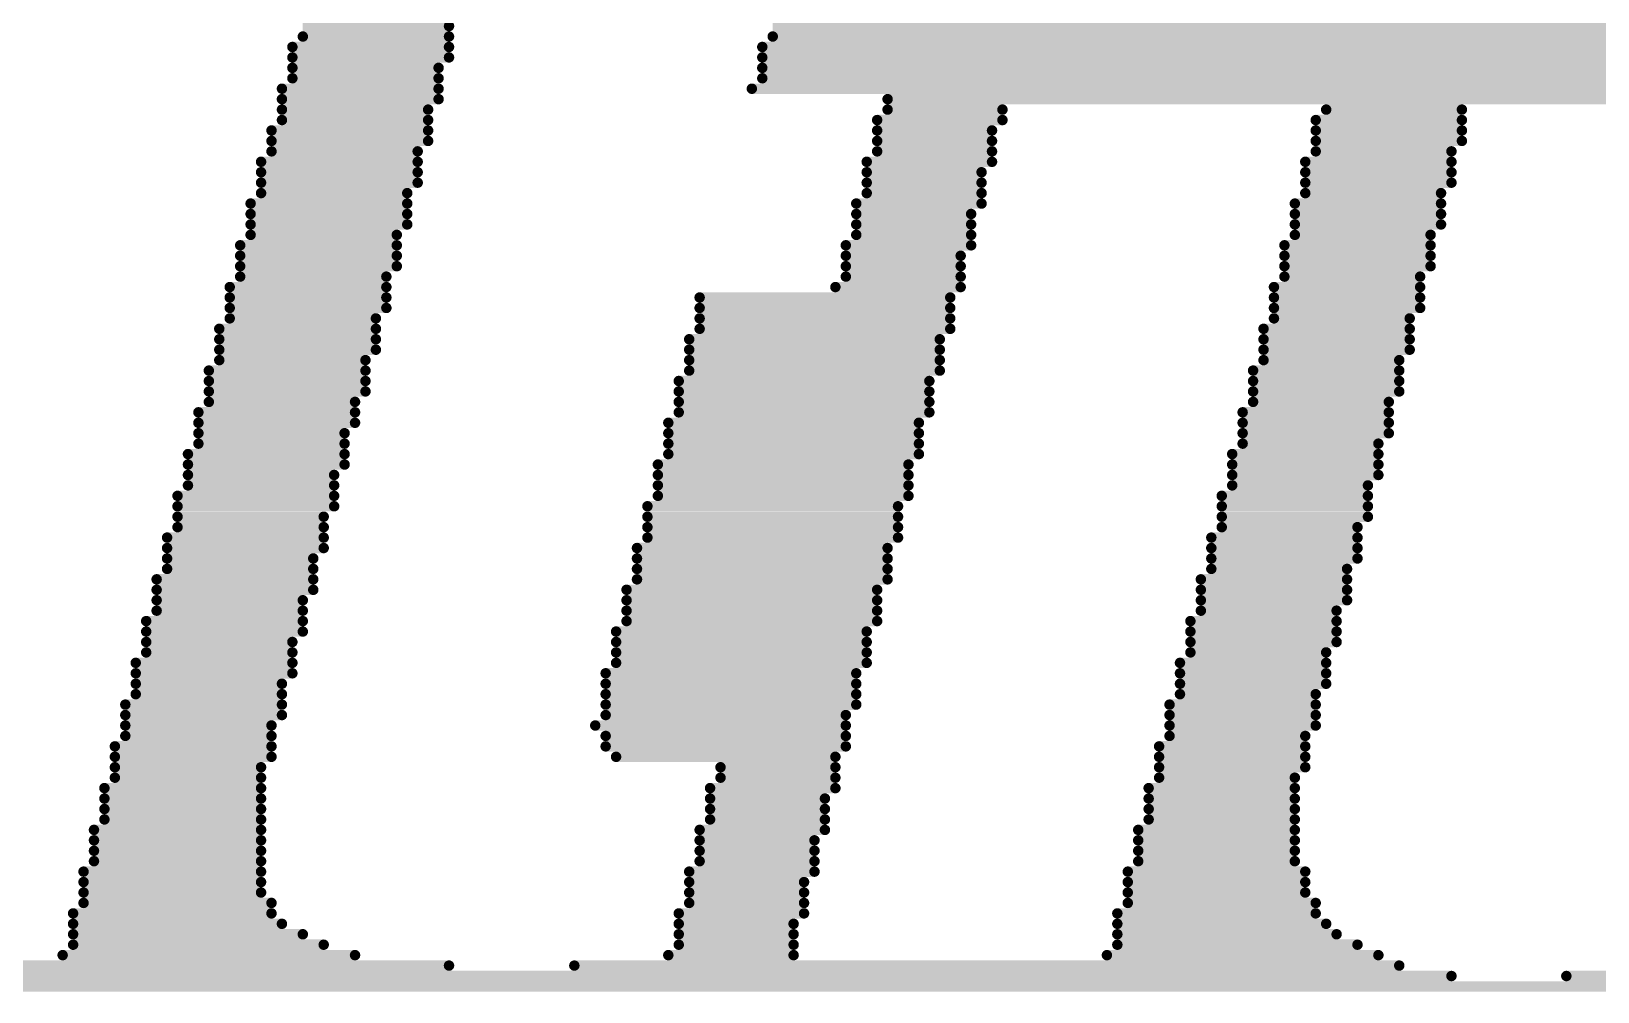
# Model space of a CAD drawing. Header units: millimetres. Extents: x 0.2 to 11.7, y 0.2 to 7.8.
# Drawn here: x 6.081 to 6.381, y 1.189 to 1.373 of the extents above; entities that cross this region are included whole.
import ezdxf

# ---------------------------------------------------------------- set-up
doc = ezdxf.new("R2010")
doc.units = ezdxf.units.MM
doc.header["$MEASUREMENT"] = 0
doc.layers.add('Mechanical16', color=56, linetype='Continuous')

msp = doc.modelspace()

# ---------------------------------------------------------------- linework, layer by layer
at = {"layer": 'Mechanical16', "const_width": 0.002}
for points in [[(6.133, 1.374), (6.161, 1.374)], [(6.223, 1.374), (6.895, 1.374)], [(6.131, 1.37), (6.161, 1.37)], [(6.133, 1.372), (6.161, 1.372)], [(6.221, 1.37), (6.895, 1.37)], [(6.223, 1.372), (6.895, 1.372)], [(6.131, 1.368), (6.161, 1.368)], [(6.221, 1.368), (6.895, 1.368)], [(6.131, 1.366), (6.159, 1.366)], [(6.131, 1.364), (6.159, 1.364)], [(6.221, 1.366), (6.895, 1.366)], [(6.221, 1.364), (6.645, 1.364)], [(6.129, 1.362), (6.159, 1.362)], [(6.219, 1.362), (6.633, 1.362)], [(6.129, 1.36), (6.159, 1.36)], [(6.129, 1.358), (6.157, 1.358)], [(6.245, 1.36), (6.627, 1.36)], [(6.245, 1.358), (6.267, 1.358)], [(6.329, 1.358), (6.355, 1.358)], [(6.129, 1.356), (6.157, 1.356)], [(6.243, 1.356), (6.267, 1.356)], [(6.327, 1.356), (6.355, 1.356)], [(6.127, 1.354), (6.157, 1.354)], [(6.127, 1.352), (6.157, 1.352)], [(6.243, 1.354), (6.265, 1.354)], [(6.243, 1.352), (6.265, 1.352)], [(6.327, 1.354), (6.355, 1.354)], [(6.327, 1.352), (6.355, 1.352)], [(6.127, 1.35), (6.155, 1.35)], [(6.243, 1.35), (6.265, 1.35)], [(6.327, 1.35), (6.353, 1.35)], [(6.125, 1.348), (6.155, 1.348)], [(6.125, 1.346), (6.155, 1.346)], [(6.241, 1.348), (6.265, 1.348)], [(6.241, 1.346), (6.263, 1.346)], [(6.325, 1.348), (6.353, 1.348)], [(6.325, 1.346), (6.353, 1.346)], [(6.125, 1.344), (6.155, 1.344)], [(6.241, 1.344), (6.263, 1.344)], [(6.325, 1.344), (6.353, 1.344)], [(6.123, 1.34), (6.153, 1.34)], [(6.125, 1.342), (6.153, 1.342)], [(6.239, 1.34), (6.263, 1.34)], [(6.241, 1.342), (6.263, 1.342)], [(6.323, 1.34), (6.351, 1.34)], [(6.325, 1.342), (6.351, 1.342)], [(6.123, 1.338), (6.153, 1.338)], [(6.239, 1.338), (6.261, 1.338)], [(6.323, 1.338), (6.351, 1.338)], [(6.123, 1.336), (6.153, 1.336)], [(6.123, 1.334), (6.151, 1.334)], [(6.239, 1.336), (6.261, 1.336)], [(6.239, 1.334), (6.261, 1.334)], [(6.323, 1.336), (6.351, 1.336)], [(6.323, 1.334), (6.349, 1.334)], [(6.121, 1.332), (6.151, 1.332)], [(6.237, 1.332), (6.261, 1.332)], [(6.321, 1.332), (6.349, 1.332)], [(6.121, 1.33), (6.151, 1.33)], [(6.121, 1.328), (6.151, 1.328)], [(6.237, 1.33), (6.259, 1.33)], [(6.237, 1.328), (6.259, 1.328)], [(6.321, 1.33), (6.349, 1.33)], [(6.321, 1.328), (6.349, 1.328)], [(6.121, 1.326), (6.149, 1.326)], [(6.237, 1.326), (6.259, 1.326)], [(6.321, 1.326), (6.347, 1.326)], [(6.119, 1.324), (6.149, 1.324)], [(6.119, 1.322), (6.149, 1.322)], [(6.209, 1.322), (6.257, 1.322)], [(6.235, 1.324), (6.259, 1.324)], [(6.319, 1.324), (6.347, 1.324)], [(6.319, 1.322), (6.347, 1.322)], [(6.119, 1.32), (6.149, 1.32)], [(6.209, 1.32), (6.257, 1.32)], [(6.319, 1.32), (6.347, 1.32)], [(6.117, 1.316), (6.147, 1.316)], [(6.119, 1.318), (6.147, 1.318)], [(6.209, 1.318), (6.257, 1.318)], [(6.209, 1.316), (6.257, 1.316)], [(6.317, 1.316), (6.345, 1.316)], [(6.319, 1.318), (6.345, 1.318)], [(6.117, 1.314), (6.147, 1.314)], [(6.207, 1.314), (6.255, 1.314)], [(6.317, 1.314), (6.345, 1.314)], [(6.117, 1.312), (6.147, 1.312)], [(6.117, 1.31), (6.145, 1.31)], [(6.207, 1.312), (6.255, 1.312)], [(6.207, 1.31), (6.255, 1.31)], [(6.317, 1.312), (6.345, 1.312)], [(6.317, 1.31), (6.343, 1.31)], [(6.115, 1.308), (6.145, 1.308)], [(6.207, 1.308), (6.255, 1.308)], [(6.315, 1.308), (6.343, 1.308)], [(6.115, 1.306), (6.145, 1.306)], [(6.115, 1.304), (6.145, 1.304)], [(6.205, 1.306), (6.253, 1.306)], [(6.205, 1.304), (6.253, 1.304)], [(6.315, 1.306), (6.343, 1.306)], [(6.315, 1.304), (6.343, 1.304)], [(6.115, 1.302), (6.143, 1.302)], [(6.205, 1.302), (6.253, 1.302)], [(6.315, 1.302), (6.341, 1.302)], [(6.113, 1.3), (6.143, 1.3)], [(6.113, 1.298), (6.143, 1.298)], [(6.203, 1.298), (6.251, 1.298)], [(6.205, 1.3), (6.253, 1.3)], [(6.313, 1.3), (6.341, 1.3)], [(6.313, 1.298), (6.341, 1.298)], [(6.113, 1.296), (6.141, 1.296)], [(6.203, 1.296), (6.251, 1.296)], [(6.313, 1.296), (6.341, 1.296)], [(6.111, 1.292), (6.141, 1.292)], [(6.113, 1.294), (6.141, 1.294)], [(6.203, 1.294), (6.251, 1.294)], [(6.203, 1.292), (6.251, 1.292)], [(6.311, 1.292), (6.339, 1.292)], [(6.313, 1.294), (6.339, 1.294)], [(6.111, 1.29), (6.141, 1.29)], [(6.201, 1.29), (6.249, 1.29)], [(6.311, 1.29), (6.339, 1.29)], [(6.111, 1.288), (6.139, 1.288)], [(6.111, 1.286), (6.139, 1.286)], [(6.201, 1.288), (6.249, 1.288)], [(6.201, 1.286), (6.249, 1.286)], [(6.311, 1.288), (6.339, 1.288)], [(6.311, 1.286), (6.337, 1.286)], [(6.109, 1.284), (6.139, 1.284)], [(6.201, 1.284), (6.249, 1.284)], [(6.309, 1.284), (6.337, 1.284)], [(6.109, 1.282), (6.139, 1.282)], [(6.109, 1.28), (6.137, 1.28)], [(6.199, 1.282), (6.247, 1.282)], [(6.199, 1.28), (6.247, 1.28)], [(6.309, 1.282), (6.337, 1.282)], [(6.309, 1.28), (6.337, 1.28)], [(6.109, 1.278), (6.137, 1.278)], [(6.199, 1.278), (6.247, 1.278)], [(6.309, 1.278), (6.335, 1.278)], [(6.107, 1.276), (6.137, 1.276)], [(6.107, 1.274), (6.137, 1.274)], [(6.197, 1.274), (6.245, 1.274)], [(6.199, 1.276), (6.247, 1.276)], [(6.307, 1.276), (6.335, 1.276)], [(6.307, 1.274), (6.335, 1.274)], [(6.107, 1.272), (6.135, 1.272)], [(6.197, 1.272), (6.245, 1.272)], [(6.307, 1.272), (6.335, 1.272)], [(6.105, 1.268), (6.135, 1.268)], [(6.107, 1.27), (6.135, 1.27)], [(6.197, 1.27), (6.245, 1.27)], [(6.197, 1.268), (6.245, 1.268)], [(6.305, 1.268), (6.333, 1.268)], [(6.307, 1.27), (6.333, 1.27)], [(6.105, 1.266), (6.135, 1.266)], [(6.195, 1.266), (6.243, 1.266)], [(6.305, 1.266), (6.333, 1.266)], [(6.105, 1.264), (6.133, 1.264)], [(6.105, 1.262), (6.133, 1.262)], [(6.195, 1.264), (6.243, 1.264)], [(6.195, 1.262), (6.243, 1.262)], [(6.305, 1.264), (6.333, 1.264)], [(6.305, 1.262), (6.331, 1.262)], [(6.103, 1.26), (6.133, 1.26)], [(6.195, 1.26), (6.243, 1.26)], [(6.303, 1.26), (6.331, 1.26)], [(6.103, 1.258), (6.133, 1.258)], [(6.103, 1.256), (6.131, 1.256)], [(6.193, 1.258), (6.241, 1.258)], [(6.193, 1.256), (6.241, 1.256)], [(6.303, 1.258), (6.331, 1.258)], [(6.303, 1.256), (6.331, 1.256)], [(6.103, 1.254), (6.131, 1.254)], [(6.193, 1.254), (6.241, 1.254)], [(6.303, 1.254), (6.329, 1.254)], [(6.101, 1.252), (6.131, 1.252)], [(6.101, 1.25), (6.131, 1.25)], [(6.191, 1.25), (6.239, 1.25)], [(6.193, 1.252), (6.241, 1.252)], [(6.301, 1.252), (6.329, 1.252)], [(6.301, 1.25), (6.329, 1.25)], [(6.101, 1.248), (6.129, 1.248)], [(6.191, 1.248), (6.239, 1.248)], [(6.301, 1.248), (6.329, 1.248)], [(6.099, 1.244), (6.129, 1.244)], [(6.101, 1.246), (6.129, 1.246)], [(6.191, 1.246), (6.239, 1.246)], [(6.191, 1.244), (6.239, 1.244)], [(6.299, 1.244), (6.327, 1.244)], [(6.301, 1.246), (6.327, 1.246)], [(6.099, 1.242), (6.129, 1.242)], [(6.191, 1.242), (6.237, 1.242)], [(6.299, 1.242), (6.327, 1.242)], [(6.099, 1.24), (6.127, 1.24)], [(6.099, 1.238), (6.127, 1.238)], [(6.189, 1.24), (6.237, 1.24)], [(6.191, 1.238), (6.237, 1.238)], [(6.299, 1.24), (6.327, 1.24)], [(6.299, 1.238), (6.325, 1.238)], [(6.097, 1.236), (6.127, 1.236)], [(6.191, 1.236), (6.237, 1.236)], [(6.297, 1.236), (6.325, 1.236)], [(6.097, 1.234), (6.127, 1.234)], [(6.097, 1.232), (6.125, 1.232)], [(6.193, 1.234), (6.235, 1.234)], [(6.213, 1.232), (6.235, 1.232)], [(6.297, 1.234), (6.325, 1.234)], [(6.297, 1.232), (6.325, 1.232)], [(6.097, 1.23), (6.125, 1.23)], [(6.213, 1.23), (6.235, 1.23)], [(6.297, 1.23), (6.323, 1.23)], [(6.095, 1.228), (6.125, 1.228)], [(6.095, 1.226), (6.125, 1.226)], [(6.211, 1.228), (6.235, 1.228)], [(6.211, 1.226), (6.233, 1.226)], [(6.295, 1.228), (6.323, 1.228)], [(6.295, 1.226), (6.323, 1.226)], [(6.095, 1.224), (6.125, 1.224)], [(6.211, 1.224), (6.233, 1.224)], [(6.295, 1.224), (6.323, 1.224)], [(6.093, 1.22), (6.125, 1.22)], [(6.095, 1.222), (6.125, 1.222)], [(6.209, 1.22), (6.233, 1.22)], [(6.211, 1.222), (6.233, 1.222)], [(6.293, 1.22), (6.323, 1.22)], [(6.295, 1.222), (6.323, 1.222)], [(6.093, 1.218), (6.125, 1.218)], [(6.209, 1.218), (6.231, 1.218)], [(6.293, 1.218), (6.323, 1.218)], [(6.093, 1.216), (6.125, 1.216)], [(6.093, 1.214), (6.125, 1.214)], [(6.209, 1.216), (6.231, 1.216)], [(6.209, 1.214), (6.231, 1.214)], [(6.293, 1.216), (6.323, 1.216)], [(6.293, 1.214), (6.323, 1.214)], [(6.091, 1.212), (6.125, 1.212)], [(6.207, 1.212), (6.231, 1.212)], [(6.291, 1.212), (6.325, 1.212)], [(6.091, 1.21), (6.125, 1.21)], [(6.091, 1.208), (6.125, 1.208)], [(6.207, 1.21), (6.229, 1.21)], [(6.207, 1.208), (6.229, 1.208)], [(6.291, 1.21), (6.325, 1.21)], [(6.291, 1.208), (6.325, 1.208)], [(6.091, 1.206), (6.127, 1.206)], [(6.207, 1.206), (6.229, 1.206)], [(6.291, 1.206), (6.327, 1.206)], [(6.089, 1.204), (6.127, 1.204)], [(6.089, 1.202), (6.129, 1.202)], [(6.205, 1.204), (6.229, 1.204)], [(6.205, 1.202), (6.227, 1.202)], [(6.289, 1.204), (6.327, 1.204)], [(6.289, 1.202), (6.329, 1.202)], [(6.089, 1.2), (6.133, 1.2)], [(6.205, 1.2), (6.227, 1.2)], [(6.289, 1.2), (6.331, 1.2)], [(6.087, 1.196), (6.143, 1.196)], [(6.089, 1.198), (6.137, 1.198)], [(6.203, 1.196), (6.227, 1.196)], [(6.205, 1.198), (6.227, 1.198)], [(6.287, 1.196), (6.339, 1.196)], [(6.289, 1.198), (6.335, 1.198)], [(5.715, 1.194), (6.161, 1.194)], [(6.185, 1.194), (6.343, 1.194)], [(5.715, 1.192), (6.353, 1.192)], [(5.715, 1.19), (6.895, 1.19)], [(6.375, 1.192), (6.895, 1.192)]]:
    msp.add_lwpolyline(points, dxfattribs=at)
at = {"layer": 'Mechanical16', "const_width": 0.001}
for points in [[(6.1605, 1.374, 1), (6.1615, 1.374, 1)], [(6.1305, 1.37, 1), (6.1315, 1.37, 1)], [(6.1325, 1.372, 1), (6.1335, 1.372, 1)], [(6.1605, 1.372, 1), (6.1615, 1.372, 1)], [(6.1605, 1.37, 1), (6.1615, 1.37, 1)], [(6.2205, 1.37, 1), (6.2215, 1.37, 1)], [(6.2225, 1.372, 1), (6.2235, 1.372, 1)], [(6.1305, 1.368, 1), (6.1315, 1.368, 1)], [(6.1605, 1.368, 1), (6.1615, 1.368, 1)], [(6.2205, 1.368, 1), (6.2215, 1.368, 1)], [(6.1305, 1.366, 1), (6.1315, 1.366, 1)], [(6.1305, 1.364, 1), (6.1315, 1.364, 1)], [(6.1585, 1.366, 1), (6.1595, 1.366, 1)], [(6.1585, 1.364, 1), (6.1595, 1.364, 1)], [(6.2205, 1.366, 1), (6.2215, 1.366, 1)], [(6.2205, 1.364, 1), (6.2215, 1.364, 1)], [(6.1285, 1.362, 1), (6.1295, 1.362, 1)], [(6.1585, 1.362, 1), (6.1595, 1.362, 1)], [(6.2185, 1.362, 1), (6.2195, 1.362, 1)], [(6.1285, 1.36, 1), (6.1295, 1.36, 1)], [(6.1285, 1.358, 1), (6.1295, 1.358, 1)], [(6.1565, 1.358, 1), (6.1575, 1.358, 1)], [(6.1585, 1.36, 1), (6.1595, 1.36, 1)], [(6.2445, 1.36, 1), (6.2455, 1.36, 1)], [(6.2445, 1.358, 1), (6.2455, 1.358, 1)], [(6.2665, 1.358, 1), (6.2675, 1.358, 1)], [(6.3285, 1.358, 1), (6.3295, 1.358, 1)], [(6.3545, 1.358, 1), (6.3555, 1.358, 1)], [(6.1285, 1.356, 1), (6.1295, 1.356, 1)], [(6.1565, 1.356, 1), (6.1575, 1.356, 1)], [(6.2425, 1.356, 1), (6.2435, 1.356, 1)], [(6.2665, 1.356, 1), (6.2675, 1.356, 1)], [(6.3265, 1.356, 1), (6.3275, 1.356, 1)], [(6.3545, 1.356, 1), (6.3555, 1.356, 1)], [(6.1265, 1.354, 1), (6.1275, 1.354, 1)], [(6.1265, 1.352, 1), (6.1275, 1.352, 1)], [(6.1565, 1.354, 1), (6.1575, 1.354, 1)], [(6.1565, 1.352, 1), (6.1575, 1.352, 1)], [(6.2425, 1.354, 1), (6.2435, 1.354, 1)], [(6.2425, 1.352, 1), (6.2435, 1.352, 1)], [(6.2645, 1.354, 1), (6.2655, 1.354, 1)], [(6.2645, 1.352, 1), (6.2655, 1.352, 1)], [(6.3265, 1.354, 1), (6.3275, 1.354, 1)], [(6.3265, 1.352, 1), (6.3275, 1.352, 1)], [(6.3545, 1.354, 1), (6.3555, 1.354, 1)], [(6.3545, 1.352, 1), (6.3555, 1.352, 1)], [(6.1265, 1.35, 1), (6.1275, 1.35, 1)], [(6.1545, 1.35, 1), (6.1555, 1.35, 1)], [(6.2425, 1.35, 1), (6.2435, 1.35, 1)], [(6.2645, 1.35, 1), (6.2655, 1.35, 1)], [(6.3265, 1.35, 1), (6.3275, 1.35, 1)], [(6.3525, 1.35, 1), (6.3535, 1.35, 1)], [(6.1245, 1.348, 1), (6.1255, 1.348, 1)], [(6.1245, 1.346, 1), (6.1255, 1.346, 1)], [(6.1545, 1.348, 1), (6.1555, 1.348, 1)], [(6.1545, 1.346, 1), (6.1555, 1.346, 1)], [(6.2405, 1.348, 1), (6.2415, 1.348, 1)], [(6.2405, 1.346, 1), (6.2415, 1.346, 1)], [(6.2625, 1.346, 1), (6.2635, 1.346, 1)], [(6.2645, 1.348, 1), (6.2655, 1.348, 1)], [(6.3245, 1.348, 1), (6.3255, 1.348, 1)], [(6.3245, 1.346, 1), (6.3255, 1.346, 1)], [(6.3525, 1.348, 1), (6.3535, 1.348, 1)], [(6.3525, 1.346, 1), (6.3535, 1.346, 1)], [(6.1245, 1.344, 1), (6.1255, 1.344, 1)], [(6.1545, 1.344, 1), (6.1555, 1.344, 1)], [(6.2405, 1.344, 1), (6.2415, 1.344, 1)], [(6.2625, 1.344, 1), (6.2635, 1.344, 1)], [(6.3245, 1.344, 1), (6.3255, 1.344, 1)], [(6.3525, 1.344, 1), (6.3535, 1.344, 1)], [(6.1225, 1.34, 1), (6.1235, 1.34, 1)], [(6.1245, 1.342, 1), (6.1255, 1.342, 1)], [(6.1525, 1.342, 1), (6.1535, 1.342, 1)], [(6.1525, 1.34, 1), (6.1535, 1.34, 1)], [(6.2385, 1.34, 1), (6.2395, 1.34, 1)], [(6.2405, 1.342, 1), (6.2415, 1.342, 1)], [(6.2625, 1.342, 1), (6.2635, 1.342, 1)], [(6.2625, 1.34, 1), (6.2635, 1.34, 1)], [(6.3225, 1.34, 1), (6.3235, 1.34, 1)], [(6.3245, 1.342, 1), (6.3255, 1.342, 1)], [(6.3505, 1.342, 1), (6.3515, 1.342, 1)], [(6.3505, 1.34, 1), (6.3515, 1.34, 1)], [(6.1225, 1.338, 1), (6.1235, 1.338, 1)], [(6.1525, 1.338, 1), (6.1535, 1.338, 1)], [(6.2385, 1.338, 1), (6.2395, 1.338, 1)], [(6.2605, 1.338, 1), (6.2615, 1.338, 1)], [(6.3225, 1.338, 1), (6.3235, 1.338, 1)], [(6.3505, 1.338, 1), (6.3515, 1.338, 1)], [(6.1225, 1.336, 1), (6.1235, 1.336, 1)], [(6.1225, 1.334, 1), (6.1235, 1.334, 1)], [(6.1505, 1.334, 1), (6.1515, 1.334, 1)], [(6.1525, 1.336, 1), (6.1535, 1.336, 1)], [(6.2385, 1.336, 1), (6.2395, 1.336, 1)], [(6.2385, 1.334, 1), (6.2395, 1.334, 1)], [(6.2605, 1.336, 1), (6.2615, 1.336, 1)], [(6.2605, 1.334, 1), (6.2615, 1.334, 1)], [(6.3225, 1.336, 1), (6.3235, 1.336, 1)], [(6.3225, 1.334, 1), (6.3235, 1.334, 1)], [(6.3485, 1.334, 1), (6.3495, 1.334, 1)], [(6.3505, 1.336, 1), (6.3515, 1.336, 1)], [(6.1205, 1.332, 1), (6.1215, 1.332, 1)], [(6.1505, 1.332, 1), (6.1515, 1.332, 1)], [(6.2365, 1.332, 1), (6.2375, 1.332, 1)], [(6.2605, 1.332, 1), (6.2615, 1.332, 1)], [(6.3205, 1.332, 1), (6.3215, 1.332, 1)], [(6.3485, 1.332, 1), (6.3495, 1.332, 1)], [(6.1205, 1.33, 1), (6.1215, 1.33, 1)], [(6.1205, 1.328, 1), (6.1215, 1.328, 1)], [(6.1505, 1.33, 1), (6.1515, 1.33, 1)], [(6.1505, 1.328, 1), (6.1515, 1.328, 1)], [(6.2365, 1.33, 1), (6.2375, 1.33, 1)], [(6.2365, 1.328, 1), (6.2375, 1.328, 1)], [(6.2585, 1.33, 1), (6.2595, 1.33, 1)], [(6.2585, 1.328, 1), (6.2595, 1.328, 1)], [(6.3205, 1.33, 1), (6.3215, 1.33, 1)], [(6.3205, 1.328, 1), (6.3215, 1.328, 1)], [(6.3485, 1.33, 1), (6.3495, 1.33, 1)], [(6.3485, 1.328, 1), (6.3495, 1.328, 1)], [(6.1205, 1.326, 1), (6.1215, 1.326, 1)], [(6.1485, 1.326, 1), (6.1495, 1.326, 1)], [(6.2365, 1.326, 1), (6.2375, 1.326, 1)], [(6.2585, 1.326, 1), (6.2595, 1.326, 1)], [(6.3205, 1.326, 1), (6.3215, 1.326, 1)], [(6.3465, 1.326, 1), (6.3475, 1.326, 1)], [(6.1185, 1.324, 1), (6.1195, 1.324, 1)], [(6.1185, 1.322, 1), (6.1195, 1.322, 1)], [(6.1485, 1.324, 1), (6.1495, 1.324, 1)], [(6.1485, 1.322, 1), (6.1495, 1.322, 1)], [(6.2085, 1.322, 1), (6.2095, 1.322, 1)], [(6.2345, 1.324, 1), (6.2355, 1.324, 1)], [(6.2565, 1.322, 1), (6.2575, 1.322, 1)], [(6.2585, 1.324, 1), (6.2595, 1.324, 1)], [(6.3185, 1.324, 1), (6.3195, 1.324, 1)], [(6.3185, 1.322, 1), (6.3195, 1.322, 1)], [(6.3465, 1.324, 1), (6.3475, 1.324, 1)], [(6.3465, 1.322, 1), (6.3475, 1.322, 1)], [(6.1185, 1.32, 1), (6.1195, 1.32, 1)], [(6.1485, 1.32, 1), (6.1495, 1.32, 1)], [(6.2085, 1.32, 1), (6.2095, 1.32, 1)], [(6.2565, 1.32, 1), (6.2575, 1.32, 1)], [(6.3185, 1.32, 1), (6.3195, 1.32, 1)], [(6.3465, 1.32, 1), (6.3475, 1.32, 1)], [(6.1165, 1.316, 1), (6.1175, 1.316, 1)], [(6.1185, 1.318, 1), (6.1195, 1.318, 1)], [(6.1465, 1.318, 1), (6.1475, 1.318, 1)], [(6.1465, 1.316, 1), (6.1475, 1.316, 1)], [(6.2085, 1.318, 1), (6.2095, 1.318, 1)], [(6.2085, 1.316, 1), (6.2095, 1.316, 1)], [(6.2565, 1.318, 1), (6.2575, 1.318, 1)], [(6.2565, 1.316, 1), (6.2575, 1.316, 1)], [(6.3165, 1.316, 1), (6.3175, 1.316, 1)], [(6.3185, 1.318, 1), (6.3195, 1.318, 1)], [(6.3445, 1.318, 1), (6.3455, 1.318, 1)], [(6.3445, 1.316, 1), (6.3455, 1.316, 1)], [(6.1165, 1.314, 1), (6.1175, 1.314, 1)], [(6.1465, 1.314, 1), (6.1475, 1.314, 1)], [(6.2065, 1.314, 1), (6.2075, 1.314, 1)], [(6.2545, 1.314, 1), (6.2555, 1.314, 1)], [(6.3165, 1.314, 1), (6.3175, 1.314, 1)], [(6.3445, 1.314, 1), (6.3455, 1.314, 1)], [(6.1165, 1.312, 1), (6.1175, 1.312, 1)], [(6.1165, 1.31, 1), (6.1175, 1.31, 1)], [(6.1445, 1.31, 1), (6.1455, 1.31, 1)], [(6.1465, 1.312, 1), (6.1475, 1.312, 1)], [(6.2065, 1.312, 1), (6.2075, 1.312, 1)], [(6.2065, 1.31, 1), (6.2075, 1.31, 1)], [(6.2545, 1.312, 1), (6.2555, 1.312, 1)], [(6.2545, 1.31, 1), (6.2555, 1.31, 1)], [(6.3165, 1.312, 1), (6.3175, 1.312, 1)], [(6.3165, 1.31, 1), (6.3175, 1.31, 1)], [(6.3425, 1.31, 1), (6.3435, 1.31, 1)], [(6.3445, 1.312, 1), (6.3455, 1.312, 1)], [(6.1145, 1.308, 1), (6.1155, 1.308, 1)], [(6.1445, 1.308, 1), (6.1455, 1.308, 1)], [(6.2065, 1.308, 1), (6.2075, 1.308, 1)], [(6.2545, 1.308, 1), (6.2555, 1.308, 1)], [(6.3145, 1.308, 1), (6.3155, 1.308, 1)], [(6.3425, 1.308, 1), (6.3435, 1.308, 1)], [(6.1145, 1.306, 1), (6.1155, 1.306, 1)], [(6.1145, 1.304, 1), (6.1155, 1.304, 1)], [(6.1445, 1.306, 1), (6.1455, 1.306, 1)], [(6.1445, 1.304, 1), (6.1455, 1.304, 1)], [(6.2045, 1.306, 1), (6.2055, 1.306, 1)], [(6.2045, 1.304, 1), (6.2055, 1.304, 1)], [(6.2525, 1.306, 1), (6.2535, 1.306, 1)], [(6.2525, 1.304, 1), (6.2535, 1.304, 1)], [(6.3145, 1.306, 1), (6.3155, 1.306, 1)], [(6.3145, 1.304, 1), (6.3155, 1.304, 1)], [(6.3425, 1.306, 1), (6.3435, 1.306, 1)], [(6.3425, 1.304, 1), (6.3435, 1.304, 1)], [(6.1145, 1.302, 1), (6.1155, 1.302, 1)], [(6.1425, 1.302, 1), (6.1435, 1.302, 1)], [(6.2045, 1.302, 1), (6.2055, 1.302, 1)], [(6.2525, 1.302, 1), (6.2535, 1.302, 1)], [(6.3145, 1.302, 1), (6.3155, 1.302, 1)], [(6.3405, 1.302, 1), (6.3415, 1.302, 1)], [(6.1125, 1.3, 1), (6.1135, 1.3, 1)], [(6.1125, 1.298, 1), (6.1135, 1.298, 1)], [(6.1425, 1.3, 1), (6.1435, 1.3, 1)], [(6.1425, 1.298, 1), (6.1435, 1.298, 1)], [(6.2025, 1.298, 1), (6.2035, 1.298, 1)], [(6.2045, 1.3, 1), (6.2055, 1.3, 1)], [(6.2505, 1.298, 1), (6.2515, 1.298, 1)], [(6.2525, 1.3, 1), (6.2535, 1.3, 1)], [(6.3125, 1.3, 1), (6.3135, 1.3, 1)], [(6.3125, 1.298, 1), (6.3135, 1.298, 1)], [(6.3405, 1.3, 1), (6.3415, 1.3, 1)], [(6.3405, 1.298, 1), (6.3415, 1.298, 1)], [(6.1125, 1.296, 1), (6.1135, 1.296, 1)], [(6.1405, 1.296, 1), (6.1415, 1.296, 1)], [(6.2025, 1.296, 1), (6.2035, 1.296, 1)], [(6.2505, 1.296, 1), (6.2515, 1.296, 1)], [(6.3125, 1.296, 1), (6.3135, 1.296, 1)], [(6.3405, 1.296, 1), (6.3415, 1.296, 1)], [(6.1105, 1.292, 1), (6.1115, 1.292, 1)], [(6.1125, 1.294, 1), (6.1135, 1.294, 1)], [(6.1405, 1.294, 1), (6.1415, 1.294, 1)], [(6.1405, 1.292, 1), (6.1415, 1.292, 1)], [(6.2025, 1.294, 1), (6.2035, 1.294, 1)], [(6.2025, 1.292, 1), (6.2035, 1.292, 1)], [(6.2505, 1.294, 1), (6.2515, 1.294, 1)], [(6.2505, 1.292, 1), (6.2515, 1.292, 1)], [(6.3105, 1.292, 1), (6.3115, 1.292, 1)], [(6.3125, 1.294, 1), (6.3135, 1.294, 1)], [(6.3385, 1.294, 1), (6.3395, 1.294, 1)], [(6.3385, 1.292, 1), (6.3395, 1.292, 1)], [(6.1105, 1.29, 1), (6.1115, 1.29, 1)], [(6.1405, 1.29, 1), (6.1415, 1.29, 1)], [(6.2005, 1.29, 1), (6.2015, 1.29, 1)], [(6.2485, 1.29, 1), (6.2495, 1.29, 1)], [(6.3105, 1.29, 1), (6.3115, 1.29, 1)], [(6.3385, 1.29, 1), (6.3395, 1.29, 1)], [(6.1105, 1.288, 1), (6.1115, 1.288, 1)], [(6.1105, 1.286, 1), (6.1115, 1.286, 1)], [(6.1385, 1.288, 1), (6.1395, 1.288, 1)], [(6.1385, 1.286, 1), (6.1395, 1.286, 1)], [(6.2005, 1.288, 1), (6.2015, 1.288, 1)], [(6.2005, 1.286, 1), (6.2015, 1.286, 1)], [(6.2485, 1.288, 1), (6.2495, 1.288, 1)], [(6.2485, 1.286, 1), (6.2495, 1.286, 1)], [(6.3105, 1.288, 1), (6.3115, 1.288, 1)], [(6.3105, 1.286, 1), (6.3115, 1.286, 1)], [(6.3365, 1.286, 1), (6.3375, 1.286, 1)], [(6.3385, 1.288, 1), (6.3395, 1.288, 1)], [(6.1085, 1.284, 1), (6.1095, 1.284, 1)], [(6.1385, 1.284, 1), (6.1395, 1.284, 1)], [(6.2005, 1.284, 1), (6.2015, 1.284, 1)], [(6.2485, 1.284, 1), (6.2495, 1.284, 1)], [(6.3085, 1.284, 1), (6.3095, 1.284, 1)], [(6.3365, 1.284, 1), (6.3375, 1.284, 1)], [(6.1085, 1.282, 1), (6.1095, 1.282, 1)], [(6.1085, 1.28, 1), (6.1095, 1.28, 1)], [(6.1365, 1.28, 1), (6.1375, 1.28, 1)], [(6.1385, 1.282, 1), (6.1395, 1.282, 1)], [(6.1985, 1.282, 1), (6.1995, 1.282, 1)], [(6.1985, 1.28, 1), (6.1995, 1.28, 1)], [(6.2465, 1.282, 1), (6.2475, 1.282, 1)], [(6.2465, 1.28, 1), (6.2475, 1.28, 1)], [(6.3085, 1.282, 1), (6.3095, 1.282, 1)], [(6.3085, 1.28, 1), (6.3095, 1.28, 1)], [(6.3365, 1.282, 1), (6.3375, 1.282, 1)], [(6.3365, 1.28, 1), (6.3375, 1.28, 1)], [(6.1085, 1.278, 1), (6.1095, 1.278, 1)], [(6.1365, 1.278, 1), (6.1375, 1.278, 1)], [(6.1985, 1.278, 1), (6.1995, 1.278, 1)], [(6.2465, 1.278, 1), (6.2475, 1.278, 1)], [(6.3085, 1.278, 1), (6.3095, 1.278, 1)], [(6.3345, 1.278, 1), (6.3355, 1.278, 1)], [(6.1065, 1.276, 1), (6.1075, 1.276, 1)], [(6.1065, 1.274, 1), (6.1075, 1.274, 1)], [(6.1365, 1.276, 1), (6.1375, 1.276, 1)], [(6.1365, 1.274, 1), (6.1375, 1.274, 1)], [(6.1965, 1.274, 1), (6.1975, 1.274, 1)], [(6.1985, 1.276, 1), (6.1995, 1.276, 1)], [(6.2445, 1.274, 1), (6.2455, 1.274, 1)], [(6.2465, 1.276, 1), (6.2475, 1.276, 1)], [(6.3065, 1.276, 1), (6.3075, 1.276, 1)], [(6.3065, 1.274, 1), (6.3075, 1.274, 1)], [(6.3345, 1.276, 1), (6.3355, 1.276, 1)], [(6.3345, 1.274, 1), (6.3355, 1.274, 1)], [(6.1065, 1.272, 1), (6.1075, 1.272, 1)], [(6.1345, 1.272, 1), (6.1355, 1.272, 1)], [(6.1965, 1.272, 1), (6.1975, 1.272, 1)], [(6.2445, 1.272, 1), (6.2455, 1.272, 1)], [(6.3065, 1.272, 1), (6.3075, 1.272, 1)], [(6.3345, 1.272, 1), (6.3355, 1.272, 1)], [(6.1045, 1.268, 1), (6.1055, 1.268, 1)], [(6.1065, 1.27, 1), (6.1075, 1.27, 1)], [(6.1345, 1.27, 1), (6.1355, 1.27, 1)], [(6.1345, 1.268, 1), (6.1355, 1.268, 1)], [(6.1965, 1.27, 1), (6.1975, 1.27, 1)], [(6.1965, 1.268, 1), (6.1975, 1.268, 1)], [(6.2445, 1.27, 1), (6.2455, 1.27, 1)], [(6.2445, 1.268, 1), (6.2455, 1.268, 1)], [(6.3045, 1.268, 1), (6.3055, 1.268, 1)], [(6.3065, 1.27, 1), (6.3075, 1.27, 1)], [(6.3325, 1.27, 1), (6.3335, 1.27, 1)], [(6.3325, 1.268, 1), (6.3335, 1.268, 1)], [(6.1045, 1.266, 1), (6.1055, 1.266, 1)], [(6.1345, 1.266, 1), (6.1355, 1.266, 1)], [(6.1945, 1.266, 1), (6.1955, 1.266, 1)], [(6.2425, 1.266, 1), (6.2435, 1.266, 1)], [(6.3045, 1.266, 1), (6.3055, 1.266, 1)], [(6.3325, 1.266, 1), (6.3335, 1.266, 1)], [(6.1045, 1.264, 1), (6.1055, 1.264, 1)], [(6.1045, 1.262, 1), (6.1055, 1.262, 1)], [(6.1325, 1.264, 1), (6.1335, 1.264, 1)], [(6.1325, 1.262, 1), (6.1335, 1.262, 1)], [(6.1945, 1.264, 1), (6.1955, 1.264, 1)], [(6.1945, 1.262, 1), (6.1955, 1.262, 1)], [(6.2425, 1.264, 1), (6.2435, 1.264, 1)], [(6.2425, 1.262, 1), (6.2435, 1.262, 1)], [(6.3045, 1.264, 1), (6.3055, 1.264, 1)], [(6.3045, 1.262, 1), (6.3055, 1.262, 1)], [(6.3305, 1.262, 1), (6.3315, 1.262, 1)], [(6.3325, 1.264, 1), (6.3335, 1.264, 1)], [(6.1025, 1.26, 1), (6.1035, 1.26, 1)], [(6.1325, 1.26, 1), (6.1335, 1.26, 1)], [(6.1945, 1.26, 1), (6.1955, 1.26, 1)], [(6.2425, 1.26, 1), (6.2435, 1.26, 1)], [(6.3025, 1.26, 1), (6.3035, 1.26, 1)], [(6.3305, 1.26, 1), (6.3315, 1.26, 1)], [(6.1025, 1.258, 1), (6.1035, 1.258, 1)], [(6.1025, 1.256, 1), (6.1035, 1.256, 1)], [(6.1305, 1.256, 1), (6.1315, 1.256, 1)], [(6.1325, 1.258, 1), (6.1335, 1.258, 1)], [(6.1925, 1.258, 1), (6.1935, 1.258, 1)], [(6.1925, 1.256, 1), (6.1935, 1.256, 1)], [(6.2405, 1.258, 1), (6.2415, 1.258, 1)], [(6.2405, 1.256, 1), (6.2415, 1.256, 1)], [(6.3025, 1.258, 1), (6.3035, 1.258, 1)], [(6.3025, 1.256, 1), (6.3035, 1.256, 1)], [(6.3305, 1.258, 1), (6.3315, 1.258, 1)], [(6.3305, 1.256, 1), (6.3315, 1.256, 1)], [(6.1025, 1.254, 1), (6.1035, 1.254, 1)], [(6.1305, 1.254, 1), (6.1315, 1.254, 1)], [(6.1925, 1.254, 1), (6.1935, 1.254, 1)], [(6.2405, 1.254, 1), (6.2415, 1.254, 1)], [(6.3025, 1.254, 1), (6.3035, 1.254, 1)], [(6.3285, 1.254, 1), (6.3295, 1.254, 1)], [(6.1005, 1.252, 1), (6.1015, 1.252, 1)], [(6.1005, 1.25, 1), (6.1015, 1.25, 1)], [(6.1305, 1.252, 1), (6.1315, 1.252, 1)], [(6.1305, 1.25, 1), (6.1315, 1.25, 1)], [(6.1905, 1.25, 1), (6.1915, 1.25, 1)], [(6.1925, 1.252, 1), (6.1935, 1.252, 1)], [(6.2385, 1.25, 1), (6.2395, 1.25, 1)], [(6.2405, 1.252, 1), (6.2415, 1.252, 1)], [(6.3005, 1.252, 1), (6.3015, 1.252, 1)], [(6.3005, 1.25, 1), (6.3015, 1.25, 1)], [(6.3285, 1.252, 1), (6.3295, 1.252, 1)], [(6.3285, 1.25, 1), (6.3295, 1.25, 1)], [(6.1005, 1.248, 1), (6.1015, 1.248, 1)], [(6.1285, 1.248, 1), (6.1295, 1.248, 1)], [(6.1905, 1.248, 1), (6.1915, 1.248, 1)], [(6.2385, 1.248, 1), (6.2395, 1.248, 1)], [(6.3005, 1.248, 1), (6.3015, 1.248, 1)], [(6.3285, 1.248, 1), (6.3295, 1.248, 1)], [(6.0985, 1.244, 1), (6.0995, 1.244, 1)], [(6.1005, 1.246, 1), (6.1015, 1.246, 1)], [(6.1285, 1.246, 1), (6.1295, 1.246, 1)], [(6.1285, 1.244, 1), (6.1295, 1.244, 1)], [(6.1905, 1.246, 1), (6.1915, 1.246, 1)], [(6.1905, 1.244, 1), (6.1915, 1.244, 1)], [(6.2385, 1.246, 1), (6.2395, 1.246, 1)], [(6.2385, 1.244, 1), (6.2395, 1.244, 1)], [(6.2985, 1.244, 1), (6.2995, 1.244, 1)], [(6.3005, 1.246, 1), (6.3015, 1.246, 1)], [(6.3265, 1.246, 1), (6.3275, 1.246, 1)], [(6.3265, 1.244, 1), (6.3275, 1.244, 1)], [(6.0985, 1.242, 1), (6.0995, 1.242, 1)], [(6.1285, 1.242, 1), (6.1295, 1.242, 1)], [(6.1905, 1.242, 1), (6.1915, 1.242, 1)], [(6.2365, 1.242, 1), (6.2375, 1.242, 1)], [(6.2985, 1.242, 1), (6.2995, 1.242, 1)], [(6.3265, 1.242, 1), (6.3275, 1.242, 1)], [(6.0985, 1.24, 1), (6.0995, 1.24, 1)], [(6.0985, 1.238, 1), (6.0995, 1.238, 1)], [(6.1265, 1.24, 1), (6.1275, 1.24, 1)], [(6.1265, 1.238, 1), (6.1275, 1.238, 1)], [(6.1885, 1.24, 1), (6.1895, 1.24, 1)], [(6.1905, 1.238, 1), (6.1915, 1.238, 1)], [(6.2365, 1.24, 1), (6.2375, 1.24, 1)], [(6.2365, 1.238, 1), (6.2375, 1.238, 1)], [(6.2985, 1.24, 1), (6.2995, 1.24, 1)], [(6.2985, 1.238, 1), (6.2995, 1.238, 1)], [(6.3245, 1.238, 1), (6.3255, 1.238, 1)], [(6.3265, 1.24, 1), (6.3275, 1.24, 1)], [(6.0965, 1.236, 1), (6.0975, 1.236, 1)], [(6.1265, 1.236, 1), (6.1275, 1.236, 1)], [(6.1905, 1.236, 1), (6.1915, 1.236, 1)], [(6.2365, 1.236, 1), (6.2375, 1.236, 1)], [(6.2965, 1.236, 1), (6.2975, 1.236, 1)], [(6.3245, 1.236, 1), (6.3255, 1.236, 1)], [(6.0965, 1.234, 1), (6.0975, 1.234, 1)], [(6.0965, 1.232, 1), (6.0975, 1.232, 1)], [(6.1245, 1.232, 1), (6.1255, 1.232, 1)], [(6.1265, 1.234, 1), (6.1275, 1.234, 1)], [(6.1925, 1.234, 1), (6.1935, 1.234, 1)], [(6.2125, 1.232, 1), (6.2135, 1.232, 1)], [(6.2345, 1.234, 1), (6.2355, 1.234, 1)], [(6.2345, 1.232, 1), (6.2355, 1.232, 1)], [(6.2965, 1.234, 1), (6.2975, 1.234, 1)], [(6.2965, 1.232, 1), (6.2975, 1.232, 1)], [(6.3245, 1.234, 1), (6.3255, 1.234, 1)], [(6.3245, 1.232, 1), (6.3255, 1.232, 1)], [(6.0965, 1.23, 1), (6.0975, 1.23, 1)], [(6.1245, 1.23, 1), (6.1255, 1.23, 1)], [(6.2125, 1.23, 1), (6.2135, 1.23, 1)], [(6.2345, 1.23, 1), (6.2355, 1.23, 1)], [(6.2965, 1.23, 1), (6.2975, 1.23, 1)], [(6.3225, 1.23, 1), (6.3235, 1.23, 1)], [(6.0945, 1.228, 1), (6.0955, 1.228, 1)], [(6.0945, 1.226, 1), (6.0955, 1.226, 1)], [(6.1245, 1.228, 1), (6.1255, 1.228, 1)], [(6.1245, 1.226, 1), (6.1255, 1.226, 1)], [(6.2105, 1.228, 1), (6.2115, 1.228, 1)], [(6.2105, 1.226, 1), (6.2115, 1.226, 1)], [(6.2325, 1.226, 1), (6.2335, 1.226, 1)], [(6.2345, 1.228, 1), (6.2355, 1.228, 1)], [(6.2945, 1.228, 1), (6.2955, 1.228, 1)], [(6.2945, 1.226, 1), (6.2955, 1.226, 1)], [(6.3225, 1.228, 1), (6.3235, 1.228, 1)], [(6.3225, 1.226, 1), (6.3235, 1.226, 1)], [(6.0945, 1.224, 1), (6.0955, 1.224, 1)], [(6.1245, 1.224, 1), (6.1255, 1.224, 1)], [(6.2105, 1.224, 1), (6.2115, 1.224, 1)], [(6.2325, 1.224, 1), (6.2335, 1.224, 1)], [(6.2945, 1.224, 1), (6.2955, 1.224, 1)], [(6.3225, 1.224, 1), (6.3235, 1.224, 1)], [(6.0925, 1.22, 1), (6.0935, 1.22, 1)], [(6.0945, 1.222, 1), (6.0955, 1.222, 1)], [(6.1245, 1.222, 1), (6.1255, 1.222, 1)], [(6.1245, 1.22, 1), (6.1255, 1.22, 1)], [(6.2085, 1.22, 1), (6.2095, 1.22, 1)], [(6.2105, 1.222, 1), (6.2115, 1.222, 1)], [(6.2325, 1.222, 1), (6.2335, 1.222, 1)], [(6.2325, 1.22, 1), (6.2335, 1.22, 1)], [(6.2925, 1.22, 1), (6.2935, 1.22, 1)], [(6.2945, 1.222, 1), (6.2955, 1.222, 1)], [(6.3225, 1.222, 1), (6.3235, 1.222, 1)], [(6.3225, 1.22, 1), (6.3235, 1.22, 1)], [(6.0925, 1.218, 1), (6.0935, 1.218, 1)], [(6.1245, 1.218, 1), (6.1255, 1.218, 1)], [(6.2085, 1.218, 1), (6.2095, 1.218, 1)], [(6.2305, 1.218, 1), (6.2315, 1.218, 1)], [(6.2925, 1.218, 1), (6.2935, 1.218, 1)], [(6.3225, 1.218, 1), (6.3235, 1.218, 1)], [(6.0925, 1.216, 1), (6.0935, 1.216, 1)], [(6.0925, 1.214, 1), (6.0935, 1.214, 1)], [(6.1245, 1.216, 1), (6.1255, 1.216, 1)], [(6.1245, 1.214, 1), (6.1255, 1.214, 1)], [(6.2085, 1.216, 1), (6.2095, 1.216, 1)], [(6.2085, 1.214, 1), (6.2095, 1.214, 1)], [(6.2305, 1.216, 1), (6.2315, 1.216, 1)], [(6.2305, 1.214, 1), (6.2315, 1.214, 1)], [(6.2925, 1.216, 1), (6.2935, 1.216, 1)], [(6.2925, 1.214, 1), (6.2935, 1.214, 1)], [(6.3225, 1.216, 1), (6.3235, 1.216, 1)], [(6.3225, 1.214, 1), (6.3235, 1.214, 1)], [(6.0905, 1.212, 1), (6.0915, 1.212, 1)], [(6.1245, 1.212, 1), (6.1255, 1.212, 1)], [(6.2065, 1.212, 1), (6.2075, 1.212, 1)], [(6.2305, 1.212, 1), (6.2315, 1.212, 1)], [(6.2905, 1.212, 1), (6.2915, 1.212, 1)], [(6.3245, 1.212, 1), (6.3255, 1.212, 1)], [(6.0905, 1.21, 1), (6.0915, 1.21, 1)], [(6.0905, 1.208, 1), (6.0915, 1.208, 1)], [(6.1245, 1.21, 1), (6.1255, 1.21, 1)], [(6.1245, 1.208, 1), (6.1255, 1.208, 1)], [(6.2065, 1.21, 1), (6.2075, 1.21, 1)], [(6.2065, 1.208, 1), (6.2075, 1.208, 1)], [(6.2285, 1.21, 1), (6.2295, 1.21, 1)], [(6.2285, 1.208, 1), (6.2295, 1.208, 1)], [(6.2905, 1.21, 1), (6.2915, 1.21, 1)], [(6.2905, 1.208, 1), (6.2915, 1.208, 1)], [(6.3245, 1.21, 1), (6.3255, 1.21, 1)], [(6.3245, 1.208, 1), (6.3255, 1.208, 1)], [(6.0905, 1.206, 1), (6.0915, 1.206, 1)], [(6.1265, 1.206, 1), (6.1275, 1.206, 1)], [(6.2065, 1.206, 1), (6.2075, 1.206, 1)], [(6.2285, 1.206, 1), (6.2295, 1.206, 1)], [(6.2905, 1.206, 1), (6.2915, 1.206, 1)], [(6.3265, 1.206, 1), (6.3275, 1.206, 1)], [(6.0885, 1.204, 1), (6.0895, 1.204, 1)], [(6.0885, 1.202, 1), (6.0895, 1.202, 1)], [(6.1265, 1.204, 1), (6.1275, 1.204, 1)], [(6.1285, 1.202, 1), (6.1295, 1.202, 1)], [(6.2045, 1.204, 1), (6.2055, 1.204, 1)], [(6.2045, 1.202, 1), (6.2055, 1.202, 1)], [(6.2265, 1.202, 1), (6.2275, 1.202, 1)], [(6.2285, 1.204, 1), (6.2295, 1.204, 1)], [(6.2885, 1.204, 1), (6.2895, 1.204, 1)], [(6.2885, 1.202, 1), (6.2895, 1.202, 1)], [(6.3265, 1.204, 1), (6.3275, 1.204, 1)], [(6.3285, 1.202, 1), (6.3295, 1.202, 1)], [(6.0885, 1.2, 1), (6.0895, 1.2, 1)], [(6.1325, 1.2, 1), (6.1335, 1.2, 1)], [(6.2045, 1.2, 1), (6.2055, 1.2, 1)], [(6.2265, 1.2, 1), (6.2275, 1.2, 1)], [(6.2885, 1.2, 1), (6.2895, 1.2, 1)], [(6.3305, 1.2, 1), (6.3315, 1.2, 1)], [(6.0865, 1.196, 1), (6.0875, 1.196, 1)], [(6.0885, 1.198, 1), (6.0895, 1.198, 1)], [(6.1365, 1.198, 1), (6.1375, 1.198, 1)], [(6.1425, 1.196, 1), (6.1435, 1.196, 1)], [(6.2025, 1.196, 1), (6.2035, 1.196, 1)], [(6.2045, 1.198, 1), (6.2055, 1.198, 1)], [(6.2265, 1.198, 1), (6.2275, 1.198, 1)], [(6.2265, 1.196, 1), (6.2275, 1.196, 1)], [(6.2865, 1.196, 1), (6.2875, 1.196, 1)], [(6.2885, 1.198, 1), (6.2895, 1.198, 1)], [(6.3345, 1.198, 1), (6.3355, 1.198, 1)], [(6.3385, 1.196, 1), (6.3395, 1.196, 1)], [(6.1605, 1.194, 1), (6.1615, 1.194, 1)], [(6.1845, 1.194, 1), (6.1855, 1.194, 1)], [(6.3425, 1.194, 1), (6.3435, 1.194, 1)], [(6.3525, 1.192, 1), (6.3535, 1.192, 1)], [(6.3745, 1.192, 1), (6.3755, 1.192, 1)]]:
    msp.add_lwpolyline(points, format="xyb", close=True, dxfattribs=at)

doc.saveas('drawing.dxf')
